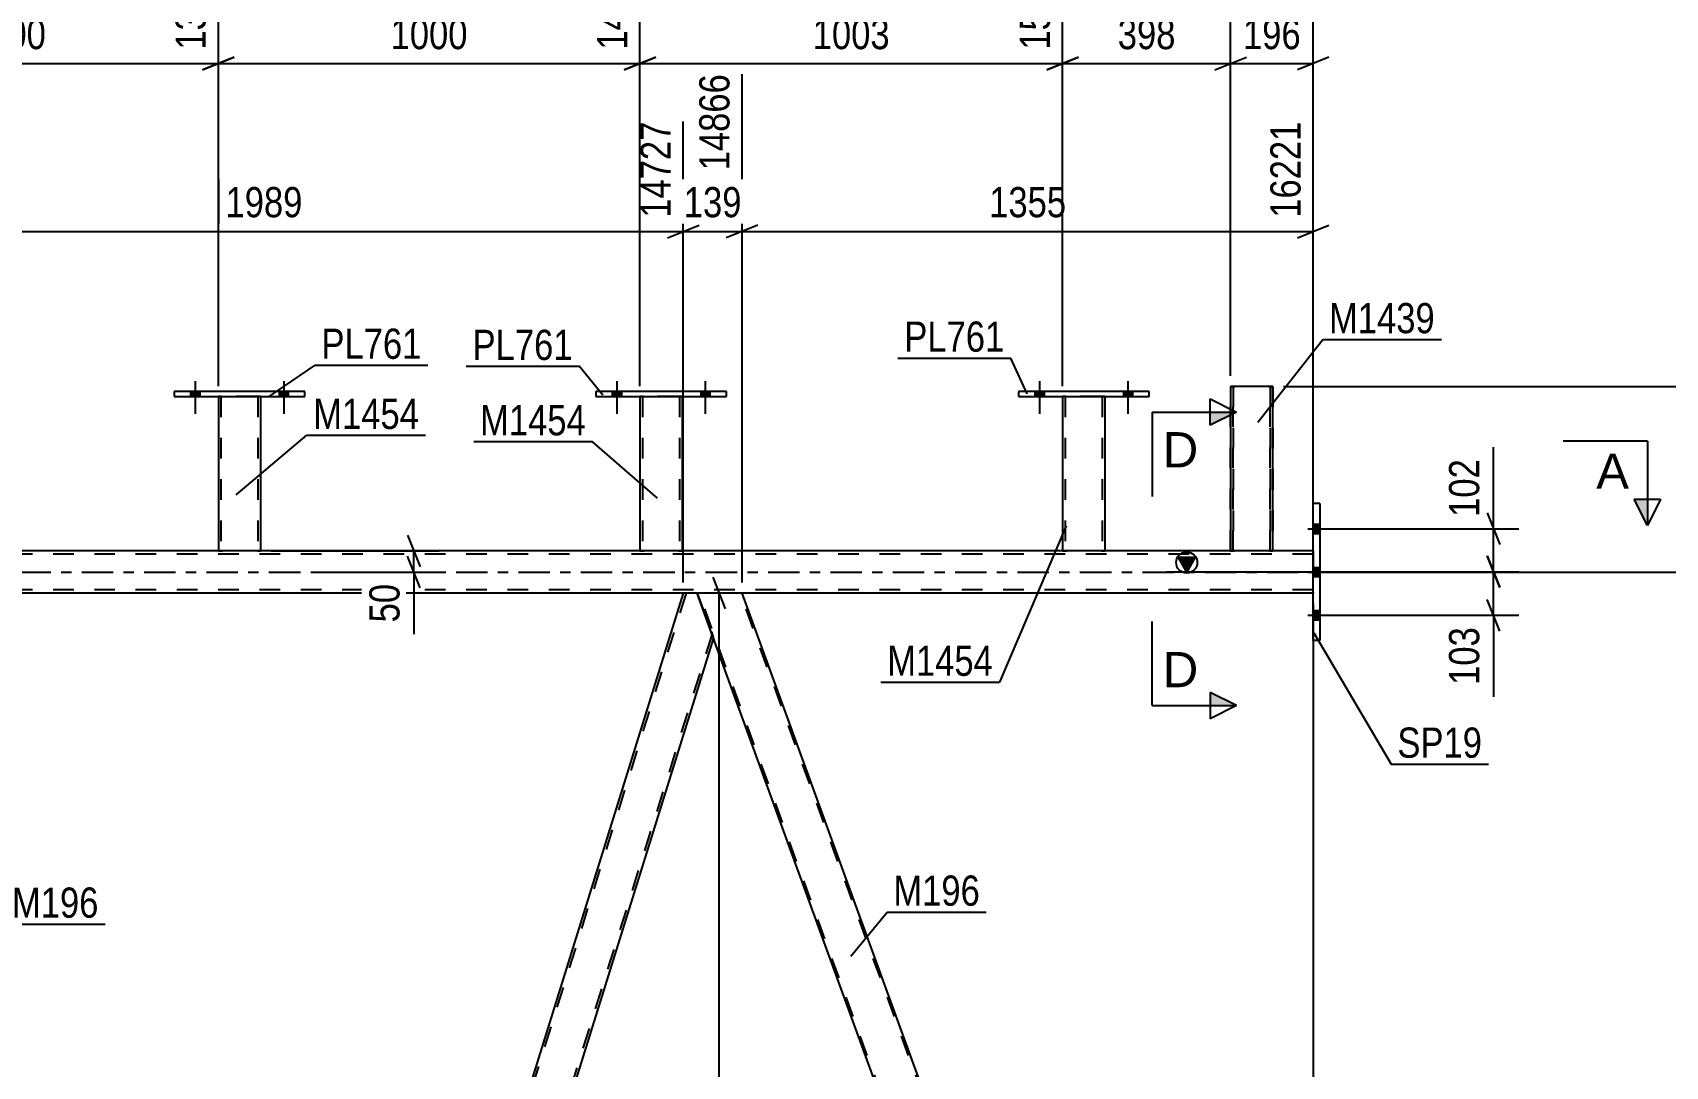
# Model space of a CAD drawing. Header units: millimetres. Extents: x -82 to 759, y -428 to 166.
# Drawn here: x 526.4 to 681.3, y -46.9 to 51.2 of the extents above; entities that cross this region are included whole.
import ezdxf

# ---------------------------------------------------------------- set-up
doc = ezdxf.new("R2010")
doc.units = ezdxf.units.MM
doc.linetypes.add('DXK_LINE_DOT2', pattern=[3.9198, 1.9599, -1.9599])
doc.linetypes.add('DXK_LINE_DOT3', pattern=[5.9187, 2.979, -0.9799, 0.9799, -0.9799])
doc.styles.add('Arial', font='ARIAL.TTF', dxfattribs={"height": 0.2})
doc.styles.add('Arial Narrow', font='ARIALN.TTF', dxfattribs={"height": 0.2})

# ---------------------------------------------------------------- blocks, each defined once
blk = doc.blocks.new('Part-814409776-3817 - 3670')
at = {"color": 2, "linetype": 'Continuous'}
for p, q in [((624.12, 16.64), (624.12, 2)), ((628.12, 16.64), (628.12, 2)), ((624.16, 2), (624.12, 2)), ((624.26, 2), (624.16, 2)), ((624.42, 2), (624.26, 2)), ((627.82, 2), (624.42, 2)), ((627.98, 2), (627.82, 2)), ((628.08, 2), (627.98, 2)), ((628.12, 2), (628.08, 2))]:
    blk.add_line(p, q, dxfattribs=at)
at = {"color": 7, "linetype": 'DXK_LINE_DOT2'}
for p, q in [((624.12, 16.64), (624.12, 16.64)), ((624.12, 16.64), (624.12, 16.64)), ((624.12, 16.64), (624.12, 16.64)), ((624.16, 16.64), (624.12, 16.64)), ((624.12, 16.64), (624.16, 16.64)), ((624.26, 16.64), (624.16, 16.64)), ((624.16, 16.64), (624.26, 16.64)), ((624.42, 16.64), (624.26, 16.64)), ((624.26, 16.64), (624.42, 16.64)), ((624.36, 16.64), (624.36, 16.64)), ((624.36, 16.64), (624.36, 2)), ((624.38, 16.64), (624.36, 16.64)), ((624.36, 16.64), (624.38, 16.64)), ((624.43, 16.64), (624.38, 16.64)), ((624.38, 16.64), (624.43, 16.64)), ((627.83, 16.64), (624.42, 16.64)), ((627.83, 16.64), (624.42, 16.64)), ((627.74, 16.64), (624.43, 16.64)), ((624.43, 16.64), (624.51, 16.64)), ((627.81, 16.64), (624.51, 16.64)), ((627.81, 16.64), (627.74, 16.64)), ((627.87, 16.64), (627.81, 16.64)), ((627.81, 16.64), (627.87, 16.64)), ((627.83, 16.64), (627.98, 16.64)), ((627.98, 16.64), (627.83, 16.64)), ((627.88, 16.64), (627.87, 16.64)), ((627.87, 16.64), (627.88, 16.64)), ((627.88, 16.64), (627.88, 16.64)), ((627.88, 16.64), (627.88, 2)), ((627.98, 16.64), (628.09, 16.64)), ((628.09, 16.64), (627.98, 16.64)), ((628.09, 16.64), (628.12, 16.64)), ((628.12, 16.64), (628.09, 16.64)), ((628.12, 16.64), (628.12, 16.64)), ((628.12, 16.64), (628.12, 16.64)), ((628.12, 16.64), (628.12, 16.64)), ((624.12, 2), (624.16, 2)), ((624.16, 2), (624.26, 2)), ((624.26, 2), (624.42, 2)), ((624.38, 2), (624.36, 2)), ((624.36, 2), (624.38, 2)), ((624.43, 2), (624.38, 2)), ((624.38, 2), (624.42, 2)), ((627.82, 2), (624.42, 2)), ((624.42, 2), (624.43, 2)), ((627.73, 2), (624.43, 2)), ((624.43, 2), (624.51, 2)), ((627.81, 2), (624.51, 2)), ((627.81, 2), (627.73, 2)), ((627.86, 2), (627.81, 2)), ((627.81, 2), (627.86, 2)), ((627.82, 2), (627.98, 2)), ((627.88, 2), (627.86, 2)), ((627.86, 2), (627.88, 2)), ((627.98, 2), (628.08, 2)), ((628.08, 2), (628.12, 2))]:
    blk.add_line(p, q, dxfattribs=at)
blk = doc.blocks.new('Part-814409776-3960 - 3670')
at = {"color": 2, "linetype": 'Continuous'}
for p, q in [((593.71, -2), (589.45, -2)), ((637.83, -123.22), (593.71, -2)), ((633.57, -123.22), (590.98, -6.2))]:
    blk.add_line(p, q, dxfattribs=at)
at = {"color": 7, "linetype": 'DXK_LINE_DOT2'}
for p, q in [((589.45, -2), (590.98, -6.2)), ((633.74, -123.22), (589.62, -2)), ((637.66, -123.22), (593.54, -2)), ((633.57, -123.22), (637.83, -123.22))]:
    blk.add_line(p, q, dxfattribs=at)
blk = doc.blocks.new('Bolt-814409776-3731 - 3670')
at = {"linetype": 'Continuous'}
for points in [[(581.38, 16.64), (582.26, 16.64), (582.26, 17.12), (581.38, 17.12)], [(589.78, 16.64), (590.66, 16.64), (590.66, 17.12), (589.78, 17.12)]]:
    blk.add_hatch(color=1, dxfattribs=at).paths.add_polyline_path(points)
at = {"color": 1, "linetype": 'Continuous'}
for p, q in [((581.38, 17.12), (581.38, 16.64)), ((581.82, 18.12), (581.82, 15)), ((582.26, 17.12), (582.26, 16.64)), ((589.78, 17.12), (589.78, 16.64)), ((590.22, 18.12), (590.22, 15)), ((590.66, 17.12), (590.66, 16.64))]:
    blk.add_line(p, q, dxfattribs=at)
blk = doc.blocks.new('Bolt-814409776-3732 - 3670')
at = {"linetype": 'Continuous'}
for points in [[(581.38, 16.64), (582.26, 16.64), (582.26, 17.12), (581.38, 17.12)], [(589.78, 16.64), (590.66, 16.64), (590.66, 17.12), (589.78, 17.12)]]:
    blk.add_hatch(color=1, dxfattribs=at).paths.add_polyline_path(points)
at = {"color": 1, "linetype": 'Continuous'}
for p, q in [((581.38, 17.12), (581.38, 16.64)), ((581.82, 18.12), (581.82, 15)), ((582.26, 17.12), (582.26, 16.64)), ((589.78, 17.12), (589.78, 16.64)), ((590.22, 18.12), (590.22, 15)), ((590.66, 17.12), (590.66, 16.64))]:
    blk.add_line(p, q, dxfattribs=at)
blk = doc.blocks.new('Bolt-814409776-3739 - 3670')
at = {"linetype": 'Continuous'}
for points in [[(621.48, 16.64), (622.36, 16.64), (622.36, 17.12), (621.48, 17.12)], [(629.88, 16.64), (630.76, 16.64), (630.76, 17.12), (629.88, 17.12)]]:
    blk.add_hatch(color=1, dxfattribs=at).paths.add_polyline_path(points)
at = {"color": 1, "linetype": 'Continuous'}
for p, q in [((621.48, 17.12), (621.48, 16.64)), ((621.92, 18.12), (621.92, 15)), ((622.36, 17.12), (622.36, 16.64)), ((629.88, 17.12), (629.88, 16.64)), ((630.32, 18.12), (630.32, 15)), ((630.76, 17.12), (630.76, 16.64))]:
    blk.add_line(p, q, dxfattribs=at)
blk = doc.blocks.new('Bolt-814409776-3740 - 3670')
at = {"linetype": 'Continuous'}
for points in [[(621.48, 16.64), (622.36, 16.64), (622.36, 17.12), (621.48, 17.12)], [(629.88, 16.64), (630.76, 16.64), (630.76, 17.12), (629.88, 17.12)]]:
    blk.add_hatch(color=1, dxfattribs=at).paths.add_polyline_path(points)
at = {"color": 1, "linetype": 'Continuous'}
for p, q in [((621.48, 17.12), (621.48, 16.64)), ((621.92, 18.12), (621.92, 15)), ((622.36, 17.12), (622.36, 16.64)), ((629.88, 17.12), (629.88, 16.64)), ((630.32, 18.12), (630.32, 15)), ((630.76, 17.12), (630.76, 16.64))]:
    blk.add_line(p, q, dxfattribs=at)
blk = doc.blocks.new('Part-814409776-3862 - 3670')
at = {"color": 2, "linetype": 'Continuous'}
for p, q in [((619.92, 17.12), (619.92, 16.64)), ((632.32, 17.12), (619.92, 17.12)), ((632.32, 16.64), (632.32, 17.12)), ((619.92, 16.64), (632.32, 16.64))]:
    blk.add_line(p, q, dxfattribs=at)
blk = doc.blocks.new('Part-814409776-3822 - 3670')
at = {"color": 2, "linetype": 'Continuous'}
for p, q in [((579.82, 17.12), (579.82, 16.64)), ((592.22, 17.12), (579.82, 17.12)), ((592.22, 16.64), (592.22, 17.12)), ((579.82, 16.64), (592.22, 16.64))]:
    blk.add_line(p, q, dxfattribs=at)
blk = doc.blocks.new('Part-814409776-3827 - 3670')
at = {"color": 2, "linetype": 'Continuous'}
for p, q in [((584.02, 16.64), (584.01, 2)), ((588.02, 16.64), (588.01, 2)), ((584.05, 2), (584.01, 2)), ((584.15, 2), (584.05, 2)), ((584.31, 2), (584.15, 2)), ((587.72, 2), (584.31, 2)), ((587.87, 2), (587.72, 2)), ((587.98, 2), (587.87, 2)), ((588.01, 2), (587.98, 2))]:
    blk.add_line(p, q, dxfattribs=at)
at = {"color": 7, "linetype": 'DXK_LINE_DOT2'}
for p, q in [((584.02, 16.64), (584.02, 16.64)), ((584.02, 16.64), (584.02, 16.64)), ((584.02, 16.64), (584.02, 16.64)), ((584.05, 16.64), (584.02, 16.64)), ((584.02, 16.64), (584.05, 16.64)), ((584.16, 16.64), (584.05, 16.64)), ((584.05, 16.64), (584.16, 16.64)), ((584.31, 16.64), (584.16, 16.64)), ((584.16, 16.64), (584.31, 16.64)), ((584.26, 16.64), (584.25, 2)), ((584.26, 16.64), (584.26, 16.64)), ((584.28, 16.64), (584.26, 16.64)), ((584.26, 16.64), (584.28, 16.64)), ((584.33, 16.64), (584.28, 16.64)), ((584.28, 16.64), (584.33, 16.64)), ((587.72, 16.64), (584.31, 16.64)), ((587.72, 16.64), (584.31, 16.64)), ((587.63, 16.64), (584.33, 16.64)), ((584.33, 16.64), (584.41, 16.64)), ((587.71, 16.64), (584.41, 16.64)), ((587.71, 16.64), (587.63, 16.64)), ((587.76, 16.64), (587.71, 16.64)), ((587.71, 16.64), (587.76, 16.64)), ((587.72, 16.64), (587.88, 16.64)), ((587.88, 16.64), (587.72, 16.64)), ((587.78, 16.64), (587.76, 16.64)), ((587.76, 16.64), (587.78, 16.64)), ((587.78, 16.64), (587.77, 2)), ((587.78, 16.64), (587.78, 16.64)), ((587.88, 16.64), (587.98, 16.64)), ((587.98, 16.64), (587.88, 16.64)), ((587.98, 16.64), (588.02, 16.64)), ((588.02, 16.64), (587.98, 16.64)), ((588.02, 16.64), (588.02, 16.64)), ((588.02, 16.64), (588.02, 16.64)), ((588.02, 16.64), (588.02, 16.64)), ((584.01, 2), (584.05, 2)), ((584.05, 2), (584.15, 2)), ((584.15, 2), (584.31, 2)), ((584.27, 2), (584.25, 2)), ((584.25, 2), (584.27, 2)), ((584.32, 2), (584.27, 2)), ((584.27, 2), (584.31, 2)), ((587.72, 2), (584.31, 2)), ((584.31, 2), (584.32, 2)), ((587.62, 2), (584.32, 2)), ((584.32, 2), (584.4, 2)), ((587.7, 2), (584.4, 2)), ((587.7, 2), (587.62, 2)), ((587.75, 2), (587.7, 2)), ((587.7, 2), (587.75, 2)), ((587.72, 2), (587.87, 2)), ((587.77, 2), (587.75, 2)), ((587.75, 2), (587.77, 2)), ((587.87, 2), (587.98, 2)), ((587.98, 2), (588.01, 2))]:
    blk.add_line(p, q, dxfattribs=at)
blk = doc.blocks.new('Part-814409776-3877 - 3670')
at = {"color": 2, "linetype": 'Continuous'}
for p, q in [((640.06, 17.6), (640.05, 2)), ((640.06, 17.6), (640.06, 17.6)), ((640.06, 17.6), (640.09, 17.6)), ((640.09, 17.6), (640.2, 17.6)), ((640.2, 17.6), (640.35, 17.6)), ((643.76, 17.6), (640.35, 17.6)), ((643.76, 17.6), (643.92, 17.6)), ((643.92, 17.6), (644.02, 17.6)), ((644.02, 17.6), (644.06, 17.6)), ((644.05, 2), (644.06, 17.6)), ((644.06, 17.6), (644.06, 17.6)), ((640.05, 2), (640.05, 2)), ((640.09, 2), (640.05, 2)), ((640.19, 2), (640.09, 2)), ((640.35, 2), (640.19, 2)), ((643.76, 2), (640.35, 2)), ((643.91, 2), (643.76, 2)), ((644.02, 2), (643.91, 2)), ((644.05, 2), (644.02, 2)), ((644.05, 2), (644.05, 2))]:
    blk.add_line(p, q, dxfattribs=at)
at = {"color": 7, "linetype": 'DXK_LINE_DOT2'}
for p, q in [((640.05, 2), (640.06, 17.6)), ((640.09, 17.6), (640.06, 17.6)), ((640.2, 17.6), (640.09, 17.6)), ((640.35, 17.6), (640.2, 17.6)), ((640.29, 2), (640.3, 17.6)), ((640.3, 17.6), (640.29, 2)), ((640.3, 17.6), (640.3, 17.6)), ((640.3, 17.6), (640.32, 17.6)), ((640.3, 17.6), (640.32, 17.6)), ((643.67, 17.6), (640.32, 17.6)), ((640.32, 17.6), (640.35, 17.6)), ((643.76, 17.6), (640.35, 17.6)), ((640.35, 17.6), (640.37, 17.6)), ((640.37, 17.6), (640.45, 17.6)), ((643.75, 17.6), (640.45, 17.6)), ((643.67, 17.6), (643.75, 17.6)), ((643.75, 17.6), (643.76, 17.6)), ((643.75, 17.6), (643.8, 17.6)), ((643.76, 17.6), (643.8, 17.6)), ((643.92, 17.6), (643.76, 17.6)), ((643.8, 17.6), (643.82, 17.6)), ((643.8, 17.6), (643.82, 17.6)), ((643.81, 2), (643.82, 17.6)), ((643.82, 17.6), (643.81, 2)), ((643.82, 17.6), (643.82, 17.6)), ((644.02, 17.6), (643.92, 17.6)), ((644.06, 17.6), (644.02, 17.6)), ((644.06, 17.6), (644.05, 2)), ((640.05, 2), (640.09, 2)), ((640.09, 2), (640.19, 2)), ((640.19, 2), (640.35, 2)), ((640.29, 2), (640.29, 2)), ((640.31, 2), (640.29, 2)), ((640.29, 2), (640.31, 2)), ((640.36, 2), (640.31, 2)), ((640.31, 2), (640.35, 2)), ((643.76, 2), (640.35, 2)), ((640.35, 2), (640.36, 2)), ((643.67, 2), (640.36, 2)), ((640.36, 2), (640.44, 2)), ((643.8, 2), (640.44, 2)), ((643.74, 2), (643.67, 2)), ((643.8, 2), (643.74, 2)), ((643.76, 2), (643.91, 2)), ((643.81, 2), (643.8, 2)), ((643.8, 2), (643.81, 2)), ((643.81, 2), (643.81, 2)), ((643.91, 2), (644.02, 2)), ((644.02, 2), (644.05, 2))]:
    blk.add_line(p, q, dxfattribs=at)
blk = doc.blocks.new('Bolt-814409776-3904 - 3670')
at = {"linetype": 'Continuous'}
for points in [[(648.53, 3.66), (648.53, 4.54), (647.89, 4.54), (647.89, 3.66)], [(648.53, 3.66), (648.53, 4.54), (647.89, 4.54), (647.89, 3.66)], [(648.53, 3.66), (648.53, 4.54), (647.89, 4.54), (647.89, 3.66)], [(648.53, -0.44), (648.53, 0.44), (647.89, 0.44), (647.89, -0.44)], [(648.53, -0.44), (648.53, 0.44), (647.89, 0.44), (647.89, -0.44)], [(648.53, -4.54), (648.53, -3.66), (647.89, -3.66), (647.89, -4.54)], [(648.53, -4.54), (648.53, -3.66), (647.89, -3.66), (647.89, -4.54)], [(648.53, -4.54), (648.53, -3.66), (647.89, -3.66), (647.89, -4.54)]]:
    blk.add_hatch(color=1, dxfattribs=at).paths.add_polyline_path(points)
at = {"color": 1, "linetype": 'Continuous'}
for p, q in [((647.37, 4.1), (650.69, 4.1)), ((647.37, 4.1), (650.69, 4.1)), ((647.37, 4.1), (650.69, 4.1)), ((647.89, 4.54), (648.53, 4.54)), ((647.89, 4.54), (648.53, 4.54)), ((647.89, 4.54), (648.53, 4.54)), ((647.89, 3.66), (648.53, 3.66)), ((647.89, 3.66), (648.53, 3.66)), ((647.89, 3.66), (648.53, 3.66)), ((647.37, 0), (650.69, 0)), ((647.37, 0), (650.69, 0)), ((647.89, 0.44), (648.53, 0.44)), ((647.89, 0.44), (648.53, 0.44)), ((647.89, -0.44), (648.53, -0.44)), ((647.89, -0.44), (648.53, -0.44)), ((647.37, -4.1), (650.69, -4.1)), ((647.37, -4.1), (650.69, -4.1)), ((647.37, -4.1), (650.69, -4.1)), ((647.89, -3.66), (648.53, -3.66)), ((647.89, -3.66), (648.53, -3.66)), ((647.89, -3.66), (648.53, -3.66)), ((647.89, -4.54), (648.53, -4.54)), ((647.89, -4.54), (648.53, -4.54)), ((647.89, -4.54), (648.53, -4.54))]:
    blk.add_line(p, q, dxfattribs=at)
blk = doc.blocks.new('Part-814409776-3935 - 3670')
at = {"color": 2, "linetype": 'Continuous'}
for p, q in [((508.57, -2), (504.32, -2)), ((550.94, -118.4), (508.57, -2)), ((546.69, -118.4), (505.85, -6.2))]:
    blk.add_line(p, q, dxfattribs=at)
at = {"color": 7, "linetype": 'DXK_LINE_DOT2'}
for p, q in [((504.32, -2), (505.85, -6.2)), ((548.61, -123.22), (504.49, -2)), ((552.53, -123.22), (508.4, -2)), ((548.44, -123.22), (546.69, -118.4)), ((552.7, -123.22), (550.94, -118.4)), ((552.7, -123.22), (548.44, -123.22))]:
    blk.add_line(p, q, dxfattribs=at)
blk = doc.blocks.new('Part-814409776-3950 - 3670')
at = {"color": 7, "linetype": 'DXK_LINE_DOT2'}
for p, q in [((588.39, -2), (551.57, -120.12)), ((590.86, -5.88), (554.29, -123.22)), ((591, -6.25), (590.98, -6.2)), ((591, -6.25), (590.98, -6.2)), ((551.85, -118.4), (551.43, -119.75)), ((556.04, -118.4), (554.54, -123.22)), ((552.7, -123.22), (551.43, -119.75)), ((554.54, -123.22), (552.7, -123.22))]:
    blk.add_line(p, q, dxfattribs=at)
at = {"color": 2, "linetype": 'Continuous'}
for p, q in [((588.13, -2), (551.85, -118.4)), ((589.45, -2), (588.13, -2)), ((590.98, -6.2), (589.45, -2)), ((591, -6.25), (556.04, -118.4))]:
    blk.add_line(p, q, dxfattribs=at)
blk = doc.blocks.new('Part-814409776-4019 - 3670')
at = {"linetype": 'Continuous'}
blk.add_hatch(color=2, dxfattribs=at).paths.add_polyline_path([(635.89, 0), (635.09, 1.4), (636.69, 1.4)])
at = {"color": 7, "linetype": 'DXK_LINE_DOT2'}
for p, q in [((647.89, 1.68), (10.22, 1.68)), ((548.02, 2), (544.02, 2)), ((588.01, 2), (584.01, 2)), ((628.12, 2), (624.12, 2)), ((644.05, 2), (640.05, 2)), ((647.89, 2), (647.89, -2)), ((647.89, -1.68), (10.22, -1.68)), ((593.71, -2), (162.46, -2)), ((593.71, -2), (588.13, -2))]:
    blk.add_line(p, q, dxfattribs=at)
at = {"color": 2, "linetype": 'Continuous'}
for p, q in [((544.02, 2), (508.02, 2)), ((584.01, 2), (548.02, 2)), ((624.12, 2), (588.01, 2)), ((640.05, 2), (628.12, 2)), ((647.89, 2), (644.05, 2)), ((635.89, 0), (635.09, 1.4)), ((635.09, 1.4), (636.69, 1.4)), ((636.69, 1.4), (635.89, 0)), ((588.13, -2), (508.57, -2)), ((647.89, -2), (593.71, -2))]:
    blk.add_line(p, q, dxfattribs=at)
at = {"color": 7, "linetype": 'DXK_LINE_DOT3'}
blk.add_line((10.22, 0), (647.89, 0), dxfattribs=at)
at = {"color": 2, "linetype": 'Continuous'}
blk.add_circle((635.89, 0.9), 1, dxfattribs=at)
blk = doc.blocks.new('Part-814409776-4040 - 3670')
at = {"color": 2, "linetype": 'Continuous'}
for p, q in [((648.53, 6.5), (647.89, 6.5)), ((647.89, -6.5), (647.89, 6.5)), ((648.53, 6.5), (648.53, -6.5)), ((648.53, -6.5), (647.89, -6.5))]:
    blk.add_line(p, q, dxfattribs=at)
blk = doc.blocks.new('Part-814409776-4218 - 3670')
at = {"color": 2, "linetype": 'Continuous'}
for p, q in [((544.02, 16.64), (544.02, 2)), ((548.02, 16.64), (548.02, 2)), ((544.05, 2), (544.02, 2)), ((544.16, 2), (544.05, 2)), ((544.31, 2), (544.16, 2)), ((547.72, 2), (544.31, 2)), ((547.88, 2), (547.72, 2)), ((547.98, 2), (547.88, 2)), ((548.02, 2), (547.98, 2))]:
    blk.add_line(p, q, dxfattribs=at)
at = {"color": 7, "linetype": 'DXK_LINE_DOT2'}
for p, q in [((544.02, 16.64), (544.02, 16.64)), ((544.02, 16.64), (544.02, 16.64)), ((544.02, 16.64), (544.02, 16.64)), ((544.06, 16.64), (544.02, 16.64)), ((544.02, 16.64), (544.06, 16.64)), ((544.16, 16.64), (544.06, 16.64)), ((544.06, 16.64), (544.16, 16.64)), ((544.32, 16.64), (544.16, 16.64)), ((544.16, 16.64), (544.32, 16.64)), ((544.26, 16.64), (544.26, 16.64)), ((544.26, 16.64), (544.26, 2)), ((544.28, 16.64), (544.26, 16.64)), ((544.26, 16.64), (544.28, 16.64)), ((544.33, 16.64), (544.28, 16.64)), ((544.28, 16.64), (544.33, 16.64)), ((547.72, 16.64), (544.32, 16.64)), ((547.72, 16.64), (544.32, 16.64)), ((547.63, 16.64), (544.33, 16.64)), ((544.33, 16.64), (544.41, 16.64)), ((547.71, 16.64), (544.41, 16.64)), ((547.71, 16.64), (547.63, 16.64)), ((547.76, 16.64), (547.71, 16.64)), ((547.71, 16.64), (547.76, 16.64)), ((547.72, 16.64), (547.88, 16.64)), ((547.88, 16.64), (547.72, 16.64)), ((547.78, 16.64), (547.76, 16.64)), ((547.76, 16.64), (547.78, 16.64)), ((547.78, 16.64), (547.78, 16.64)), ((547.78, 16.64), (547.78, 2)), ((547.88, 16.64), (547.98, 16.64)), ((547.98, 16.64), (547.88, 16.64)), ((547.98, 16.64), (548.02, 16.64)), ((548.02, 16.64), (547.98, 16.64)), ((548.02, 16.64), (548.02, 16.64)), ((548.02, 16.64), (548.02, 16.64)), ((548.02, 16.64), (548.02, 16.64)), ((544.02, 2), (544.05, 2)), ((544.05, 2), (544.16, 2)), ((544.16, 2), (544.31, 2)), ((544.27, 2), (544.26, 2)), ((544.26, 2), (544.27, 2)), ((544.33, 2), (544.27, 2)), ((544.27, 2), (544.31, 2)), ((547.72, 2), (544.31, 2)), ((544.31, 2), (544.33, 2)), ((547.63, 2), (544.33, 2)), ((544.33, 2), (544.4, 2)), ((547.76, 2), (544.4, 2)), ((547.71, 2), (547.63, 2)), ((547.76, 2), (547.71, 2)), ((547.72, 2), (547.88, 2)), ((547.78, 2), (547.76, 2)), ((547.76, 2), (547.78, 2)), ((547.88, 2), (547.98, 2)), ((547.98, 2), (548.02, 2))]:
    blk.add_line(p, q, dxfattribs=at)
blk = doc.blocks.new('Part-814409776-4223 - 3670')
at = {"color": 2, "linetype": 'Continuous'}
for p, q in [((539.82, 17.12), (539.82, 16.64)), ((552.22, 17.12), (539.82, 17.12)), ((552.22, 16.64), (552.22, 17.12)), ((539.82, 16.64), (552.22, 16.64))]:
    blk.add_line(p, q, dxfattribs=at)
blk = doc.blocks.new('Bolt-814409776-4224 - 3670')
at = {"linetype": 'Continuous'}
for points in [[(541.38, 16.64), (542.26, 16.64), (542.26, 17.12), (541.38, 17.12)], [(549.78, 16.64), (550.66, 16.64), (550.66, 17.12), (549.78, 17.12)]]:
    blk.add_hatch(color=1, dxfattribs=at).paths.add_polyline_path(points)
at = {"color": 1, "linetype": 'Continuous'}
for p, q in [((541.38, 17.12), (541.38, 16.64)), ((541.82, 18.12), (541.82, 15)), ((542.26, 17.12), (542.26, 16.64)), ((549.78, 17.12), (549.78, 16.64)), ((550.22, 18.12), (550.22, 15)), ((550.66, 17.12), (550.66, 16.64))]:
    blk.add_line(p, q, dxfattribs=at)
blk = doc.blocks.new('Bolt-814409776-4225 - 3670')
at = {"linetype": 'Continuous'}
for points in [[(541.38, 16.64), (542.26, 16.64), (542.26, 17.12), (541.38, 17.12)], [(549.78, 16.64), (550.66, 16.64), (550.66, 17.12), (549.78, 17.12)]]:
    blk.add_hatch(color=1, dxfattribs=at).paths.add_polyline_path(points)
at = {"color": 1, "linetype": 'Continuous'}
for p, q in [((541.38, 17.12), (541.38, 16.64)), ((541.82, 18.12), (541.82, 15)), ((542.26, 17.12), (542.26, 16.64)), ((549.78, 17.12), (549.78, 16.64)), ((550.22, 18.12), (550.22, 15)), ((550.66, 17.12), (550.66, 16.64))]:
    blk.add_line(p, q, dxfattribs=at)
blk = doc.blocks.new('StraightDimension-814409776-5445 - 3670')
at = {"color": 7, "linetype": 'Continuous'}
for p, q in [((592.15, -3.5), (590.95, -0.5)), ((610.68, -2), (588.7, -2)), ((591.55, -123.22), (591.55, -2)), ((590.95, -121.72), (592.15, -124.72)), ((609.81, -123.22), (588.7, -123.22))]:
    blk.add_line(p, q, dxfattribs=at)
at = {"color": 0}
blk.add_wipeout([(590.8, -58.35), (586.6, -58.35), (586.6, -66.87), (590.8, -66.87)], dxfattribs=at)
at = {"color": 3, "style": 'Arial Narrow'}
blk.add_text('3030', height=2.863, rotation=90.0002, dxfattribs=at).set_placement((590.2, -66.27))
blk = doc.blocks.new('StraightDimension-814409776-31594 - 3670')
at = {"color": 7, "linetype": 'Continuous'}
for p, q in [((504.02, 17.64), (504.02, 58.7)), ((544.02, 17.64), (544.02, 58.7)), ((505.52, 48.86), (502.52, 47.66)), ((504.02, 48.26), (544.02, 48.26)), ((542.52, 47.66), (545.52, 48.86))]:
    blk.add_line(p, q, dxfattribs=at)
at = {"color": 0, "linetype": 'Continuous'}
blk.add_wipeout([(543.42, 59.3), (539.22, 59.3), (539.22, 48.96), (543.42, 48.96)], dxfattribs=at)
at = {"color": 0}
blk.add_wipeout([(528.28, 49.01), (528.28, 53.21), (519.76, 53.21), (519.76, 49.01)], dxfattribs=at)
at = {"color": 3, "linetype": 'Continuous', "style": 'Arial Narrow'}
blk.add_text('13624', height=2.863, rotation=90.0002, dxfattribs=at).set_placement((542.82, 49.56))
at = {"color": 3, "style": 'Arial Narrow'}
blk.add_text('1000', height=2.863, dxfattribs=at).set_placement((520.36, 49.61))
blk = doc.blocks.new('StraightDimension-814409776-4623 - 3670')
at = {"color": 7, "linetype": 'Continuous'}
for p, q in [((664.39, 5.6), (665.59, 2.6)), ((649.53, 4.1), (667.39, 4.1)), ((664.99, 0.02), (664.99, 4.1)), ((633.97, 0.02), (667.39, 0.02)), ((665.59, -1.48), (664.39, 1.52))]:
    blk.add_line(p, q, dxfattribs=at)
at = {"color": 0}
blk.add_wipeout([(664.24, 11.31), (660.04, 11.31), (660.04, 4.63), (664.24, 4.63)], dxfattribs=at)
at = {"color": 7, "linetype": 'Continuous'}
blk.add_line((664.99, 4.1), (664.99, 11.83), dxfattribs=at)
blk.add_line((664.99, 4.1), (664.99, 11.83), dxfattribs=at)
at = {"color": 3, "style": 'Arial Narrow'}
blk.add_text('102', height=2.863, rotation=90.0002, dxfattribs=at).set_placement((663.64, 5.23))
blk = doc.blocks.new('StraightDimension-814409776-27442 - 3670')
at = {"color": 7, "linetype": 'Continuous'}
for p, q in [((561.96, 3.5), (563.16, 0.5)), ((549.02, 2), (564.96, 2)), ((562.56, 0), (562.56, 2)), ((553.56, 0), (564.96, 0)), ((563.16, -1.5), (561.96, 1.5))]:
    blk.add_line(p, q, dxfattribs=at)
at = {"color": 0}
blk.add_wipeout([(561.81, -0.52), (557.61, -0.52), (557.61, -5.38), (561.81, -5.38)], dxfattribs=at)
at = {"color": 7, "linetype": 'Continuous'}
blk.add_line((562.56, 0), (562.56, -5.91), dxfattribs=at)
blk.add_line((562.56, 0), (562.56, -5.91), dxfattribs=at)
at = {"color": 3, "style": 'Arial Narrow'}
blk.add_text('50', height=2.863, rotation=90.0002, dxfattribs=at).set_placement((561.21, -4.78))
blk = doc.blocks.new('StraightDimension-814409776-4986 - 3670')
at = {"color": 7, "linetype": 'Continuous'}
for p, q in [((647.89, -3), (647.89, -72.81)), ((669.51, -122.22), (669.51, -67.56)), ((649.39, -69.81), (646.39, -71.01)), ((647.89, -70.41), (669.51, -70.41)), ((668.01, -71.01), (671.01, -69.81))]:
    blk.add_line(p, q, dxfattribs=at)
at = {"color": 0}
blk.add_wipeout([(662.96, -69.66), (662.96, -65.46), (654.45, -65.46), (654.45, -69.66)], dxfattribs=at)
at = {"color": 3, "style": 'Arial Narrow'}
blk.add_text('1433', height=2.863, dxfattribs=at).set_placement((655.05, -69.06))
blk = doc.blocks.new('StraightDimension-814409776-4726 - 3670')
at = {"color": 7, "linetype": 'Continuous'}
for p, q in [((508.57, -1), (508.57, 47.25)), ((588.13, -1), (588.13, 42.75)), ((510.07, 32.91), (507.07, 31.71)), ((586.63, 31.71), (589.63, 32.91)), ((508.57, 32.31), (588.13, 32.31))]:
    blk.add_line(p, q, dxfattribs=at)
at = {"color": 0, "linetype": 'Continuous'}
blk.add_wipeout([(587.53, 43.35), (583.33, 43.35), (583.33, 33.01), (587.53, 33.01)], dxfattribs=at)
at = {"color": 0}
blk.add_wipeout([(552.61, 33.06), (552.61, 37.26), (544.1, 37.26), (544.1, 33.06)], dxfattribs=at)
at = {"color": 3, "linetype": 'Continuous', "style": 'Arial Narrow'}
blk.add_text('14727', height=2.863, rotation=90.0002, dxfattribs=at).set_placement((586.93, 33.61))
at = {"color": 3, "style": 'Arial Narrow'}
blk.add_text('1989', height=2.863, dxfattribs=at).set_placement((544.7, 33.66))
blk = doc.blocks.new('StraightDimension-814409776-4609 - 3670')
at = {"color": 7, "linetype": 'Continuous'}
for p, q in [((696.44, 16.1), (695.24, 19.1)), ((645.06, 17.6), (698.24, 17.6)), ((695.84, -133.6), (695.84, 17.6)), ((695.24, -132.1), (696.44, -135.1)), ((560.18, -133.6), (698.24, -133.6))]:
    blk.add_line(p, q, dxfattribs=at)
at = {"color": 0}
blk.add_wipeout([(695.09, -53.75), (690.89, -53.75), (690.89, -62.26), (695.09, -62.26)], dxfattribs=at)
at = {"color": 3, "style": 'Arial Narrow'}
blk.add_text('3780', height=2.863, rotation=90.0002, dxfattribs=at).set_placement((694.49, -61.66))
blk = doc.blocks.new('StraightDimension-814409776-4633 - 3670')
at = {"color": 7, "linetype": 'Continuous'}
for p, q in [((633.97, 0.02), (667.39, 0.02)), ((664.39, 1.52), (665.59, -1.48)), ((664.99, -4.1), (664.99, 0.02)), ((665.59, -5.6), (664.39, -2.6)), ((649.53, -4.1), (667.39, -4.1))]:
    blk.add_line(p, q, dxfattribs=at)
at = {"color": 0}
blk.add_wipeout([(664.24, -4.62), (660.04, -4.62), (660.04, -11.31), (664.24, -11.31)], dxfattribs=at)
at = {"color": 7, "linetype": 'Continuous'}
blk.add_line((664.99, -4.1), (664.99, -11.83), dxfattribs=at)
blk.add_line((664.99, -4.1), (664.99, -11.83), dxfattribs=at)
at = {"color": 3, "style": 'Arial Narrow'}
blk.add_text('103', height=2.863, rotation=90.0002, dxfattribs=at).set_placement((663.64, -10.71))
blk = doc.blocks.new('StraightDimension-814409776-4682 - 3670')
at = {"color": 7, "linetype": 'Continuous'}
for p, q in [((593.71, -1), (593.71, 47.25)), ((647.89, 3), (647.89, 42.75)), ((595.21, 32.91), (592.21, 31.71)), ((646.39, 31.71), (649.39, 32.91)), ((593.71, 32.31), (647.89, 32.31))]:
    blk.add_line(p, q, dxfattribs=at)
at = {"color": 0, "linetype": 'Continuous'}
blk.add_wipeout([(647.29, 43.35), (643.09, 43.35), (643.09, 33.01), (647.29, 33.01)], dxfattribs=at)
at = {"color": 0}
blk.add_wipeout([(625.06, 33.06), (625.06, 37.26), (616.55, 37.26), (616.55, 33.06)], dxfattribs=at)
at = {"color": 3, "linetype": 'Continuous', "style": 'Arial Narrow'}
blk.add_text('16221', height=2.863, rotation=90.0002, dxfattribs=at).set_placement((646.69, 33.61))
at = {"color": 3, "style": 'Arial Narrow'}
blk.add_text('1355', height=2.863, dxfattribs=at).set_placement((617.15, 33.66))
blk = doc.blocks.new('StraightDimension-814409776-4701 - 3670')
at = {"color": 7, "linetype": 'Continuous'}
for p, q in [((593.71, -1), (593.71, 47.25)), ((588.13, -1), (588.13, 42.75)), ((586.63, 31.71), (589.63, 32.91)), ((595.21, 32.91), (592.21, 31.71)), ((588.13, 32.31), (593.71, 32.31))]:
    blk.add_line(p, q, dxfattribs=at)
at = {"color": 0}
blk.add_wipeout([(594.26, 33.06), (594.26, 37.26), (587.58, 37.26), (587.58, 33.06)], dxfattribs=at)
at = {"color": 3, "style": 'Arial Narrow'}
blk.add_text('139', height=2.863, dxfattribs=at).set_placement((588.18, 33.66))
at = {"color": 0, "linetype": 'Continuous'}
blk.add_wipeout([(593.11, 47.85), (588.91, 47.85), (588.91, 37.51), (593.11, 37.51)], dxfattribs=at)
at = {"color": 3, "linetype": 'Continuous', "style": 'Arial Narrow'}
blk.add_text('14866', height=2.863, rotation=90.0002, dxfattribs=at).set_placement((592.51, 38.11))
blk = doc.blocks.new('StraightDimension-814409776-5337 - 3670')
at = {"color": 7, "linetype": 'Continuous'}
for p, q in [((649.53, 0), (689.31, 0)), ((687.51, -1.5), (686.31, 1.5)), ((686.91, -125.86), (686.91, 0)), ((686.31, -124.36), (687.51, -127.36)), ((671.15, -125.86), (689.31, -125.86))]:
    blk.add_line(p, q, dxfattribs=at)
at = {"color": 0}
blk.add_wipeout([(686.16, -58.67), (681.96, -58.67), (681.96, -67.19), (686.16, -67.19)], dxfattribs=at)
at = {"color": 3, "style": 'Arial Narrow'}
blk.add_text('3146', height=2.863, rotation=90.0002, dxfattribs=at).set_placement((685.56, -66.59))
blk = doc.blocks.new('StraightDimension-814409776-31590 - 3670')
at = {"color": 7, "linetype": 'Continuous'}
for p, q in [((640.06, 18.6), (640.06, 63.2)), ((647.89, 3), (647.89, 63.2)), ((638.56, 47.66), (641.56, 48.86)), ((640.06, 48.26), (647.89, 48.26)), ((649.39, 48.86), (646.39, 47.66))]:
    blk.add_line(p, q, dxfattribs=at)
at = {"color": 0}
blk.add_wipeout([(647.32, 49.01), (647.32, 53.21), (640.63, 53.21), (640.63, 49.01)], dxfattribs=at)
at = {"color": 3, "style": 'Arial Narrow'}
blk.add_text('196', height=2.863, dxfattribs=at).set_placement((641.23, 49.61))
at = {"color": 0, "linetype": 'Continuous'}
blk.add_wipeout([(647.29, 63.8), (643.09, 63.8), (643.09, 53.46), (647.29, 53.46)], dxfattribs=at)
at = {"color": 3, "linetype": 'Continuous', "style": 'Arial Narrow'}
blk.add_text('16221', height=2.863, rotation=90.0002, dxfattribs=at).set_placement((646.69, 54.06))
blk = doc.blocks.new('StraightDimension-814409776-31591 - 3670')
at = {"color": 7, "linetype": 'Continuous'}
for p, q in [((640.06, 18.6), (640.06, 63.2)), ((624.12, 17.64), (624.12, 58.7)), ((625.62, 48.86), (622.62, 47.66)), ((624.12, 48.26), (640.06, 48.26)), ((638.56, 47.66), (641.56, 48.86))]:
    blk.add_line(p, q, dxfattribs=at)
at = {"color": 0}
blk.add_wipeout([(635.43, 49.01), (635.43, 53.21), (628.75, 53.21), (628.75, 49.01)], dxfattribs=at)
at = {"color": 3, "style": 'Arial Narrow'}
blk.add_text('398', height=2.863, dxfattribs=at).set_placement((629.35, 49.61))
at = {"color": 0, "linetype": 'Continuous'}
blk.add_wipeout([(639.46, 63.8), (635.26, 63.8), (635.26, 53.46), (639.46, 53.46)], dxfattribs=at)
at = {"color": 3, "linetype": 'Continuous', "style": 'Arial Narrow'}
blk.add_text('16025', height=2.863, rotation=90.0002, dxfattribs=at).set_placement((638.86, 54.06))
blk = doc.blocks.new('StraightDimension-814409776-31592 - 3670')
at = {"color": 7, "linetype": 'Continuous'}
for p, q in [((584.02, 17.64), (584.02, 58.7)), ((624.12, 17.64), (624.12, 58.7)), ((585.52, 48.86), (582.52, 47.66)), ((584.02, 48.26), (624.12, 48.26)), ((622.62, 47.66), (625.62, 48.86))]:
    blk.add_line(p, q, dxfattribs=at)
at = {"color": 0, "linetype": 'Continuous'}
blk.add_wipeout([(623.52, 59.3), (619.32, 59.3), (619.32, 48.96), (623.52, 48.96)], dxfattribs=at)
at = {"color": 0}
blk.add_wipeout([(608.33, 49.01), (608.33, 53.21), (599.81, 53.21), (599.81, 49.01)], dxfattribs=at)
at = {"color": 3, "linetype": 'Continuous', "style": 'Arial Narrow'}
blk.add_text('15627', height=2.863, rotation=90.0002, dxfattribs=at).set_placement((622.92, 49.56))
at = {"color": 3, "style": 'Arial Narrow'}
blk.add_text('1003', height=2.863, dxfattribs=at).set_placement((600.41, 49.61))
blk = doc.blocks.new('StraightDimension-814409776-31593 - 3670')
at = {"color": 7, "linetype": 'Continuous'}
for p, q in [((544.02, 17.64), (544.02, 58.7)), ((584.02, 17.64), (584.02, 58.7)), ((545.52, 48.86), (542.52, 47.66)), ((544.02, 48.26), (584.02, 48.26)), ((582.52, 47.66), (585.52, 48.86))]:
    blk.add_line(p, q, dxfattribs=at)
at = {"color": 0, "linetype": 'Continuous'}
blk.add_wipeout([(583.42, 59.3), (579.22, 59.3), (579.22, 48.96), (583.42, 48.96)], dxfattribs=at)
at = {"color": 0}
blk.add_wipeout([(568.28, 49.01), (568.28, 53.21), (559.76, 53.21), (559.76, 49.01)], dxfattribs=at)
at = {"color": 3, "linetype": 'Continuous', "style": 'Arial Narrow'}
blk.add_text('14624', height=2.863, rotation=90.0002, dxfattribs=at).set_placement((582.82, 49.56))
at = {"color": 3, "style": 'Arial Narrow'}
blk.add_text('1000', height=2.863, dxfattribs=at).set_placement((560.36, 49.61))
blk = doc.blocks.new('Mark-814409776-3858 - 3670')
at = {"color": 0}
blk.add_wipeout([(618.61, 20.9), (618.61, 23.9), (609.1, 23.9), (609.1, 20.9)], dxfattribs=at)
blk.add_wipeout([(618.61, 20.9), (618.61, 23.9), (609.1, 23.9), (609.1, 20.9)], dxfattribs=at)
at = {"color": 30, "linetype": 'Continuous'}
for p in [(608.5, 20.3), (620.75, 16.92)]:
    blk.add_line(p, (619.21, 20.3), dxfattribs=at)
at = {"color": 3, "style": 'Arial Narrow'}
blk.add_text('PL761', height=2.863, dxfattribs=at).set_placement((609.1, 20.9))
blk = doc.blocks.new('Mark-814409776-3813 - 3670')
at = {"color": 0}
blk.add_wipeout([(617.52, -9.85), (617.52, -6.85), (607.47, -6.85), (607.47, -9.85)], dxfattribs=at)
blk.add_wipeout([(617.52, -9.85), (617.52, -6.85), (607.47, -6.85), (607.47, -9.85)], dxfattribs=at)
at = {"color": 30, "linetype": 'Continuous'}
for p in [(624.45, 4.39), (606.87, -10.45)]:
    blk.add_line(p, (618.12, -10.45), dxfattribs=at)
at = {"color": 3, "style": 'Arial Narrow'}
blk.add_text('M1454', height=2.863, dxfattribs=at).set_placement((607.47, -9.85))
blk = doc.blocks.new('Mark-814409776-3818 - 3670')
at = {"color": 0}
blk.add_wipeout([(577.65, 20.12), (577.65, 23.12), (568.14, 23.12), (568.14, 20.12)], dxfattribs=at)
blk.add_wipeout([(577.65, 20.12), (577.65, 23.12), (568.14, 23.12), (568.14, 20.12)], dxfattribs=at)
at = {"color": 30, "linetype": 'Continuous'}
for p in [(567.54, 19.52), (580.49, 16.78)]:
    blk.add_line(p, (578.25, 19.52), dxfattribs=at)
at = {"color": 3, "style": 'Arial Narrow'}
blk.add_text('PL761', height=2.863, dxfattribs=at).set_placement((568.14, 20.12))
blk = doc.blocks.new('Mark-814409776-3823 - 3670')
at = {"color": 0}
blk.add_wipeout([(578.9, 12.97), (578.9, 15.97), (568.85, 15.97), (568.85, 12.97)], dxfattribs=at)
blk.add_wipeout([(578.9, 12.97), (578.9, 15.97), (568.85, 15.97), (568.85, 12.97)], dxfattribs=at)
at = {"color": 30, "linetype": 'Continuous'}
for p in [(568.25, 12.37), (585.68, 7)]:
    blk.add_line(p, (579.5, 12.37), dxfattribs=at)
at = {"color": 3, "style": 'Arial Narrow'}
blk.add_text('M1454', height=2.863, dxfattribs=at).set_placement((568.85, 12.97))
blk = doc.blocks.new('Mark-814409776-3956 - 3670')
at = {"color": 0}
blk.add_wipeout([(616.28, -31.66), (616.28, -28.66), (608.06, -28.66), (608.06, -31.66)], dxfattribs=at)
blk.add_wipeout([(616.28, -31.66), (616.28, -28.66), (608.06, -28.66), (608.06, -31.66)], dxfattribs=at)
at = {"color": 30, "linetype": 'Continuous'}
for p, q in [((604.01, -36.44), (607.46, -32.26)), ((607.46, -32.26), (616.88, -32.26))]:
    blk.add_line(p, q, dxfattribs=at)
at = {"color": 3, "style": 'Arial Narrow'}
blk.add_text('M196', height=2.863, dxfattribs=at).set_placement((608.06, -31.66))
blk = doc.blocks.new('Mark-814409776-3873 - 3670')
at = {"color": 0}
blk.add_wipeout([(659.45, 22.66), (659.45, 25.66), (649.39, 25.66), (649.39, 22.66)], dxfattribs=at)
blk.add_wipeout([(659.45, 22.66), (659.45, 25.66), (649.39, 25.66), (649.39, 22.66)], dxfattribs=at)
at = {"color": 30, "linetype": 'Continuous'}
for p, q in [((642.64, 14.21), (648.79, 22.06)), ((648.79, 22.06), (660.05, 22.06))]:
    blk.add_line(p, q, dxfattribs=at)
at = {"color": 3, "style": 'Arial Narrow'}
blk.add_text('M1439', height=2.863, dxfattribs=at).set_placement((649.39, 22.66))
blk = doc.blocks.new('Mark-814409776-3931 - 3670')
at = {"color": 0}
blk.add_wipeout([(532.67, -32.8), (532.67, -29.8), (524.44, -29.8), (524.44, -32.8)], dxfattribs=at)
blk.add_wipeout([(532.67, -32.8), (532.67, -29.8), (524.44, -29.8), (524.44, -32.8)], dxfattribs=at)
at = {"color": 30, "linetype": 'Continuous'}
for p, q in [((520.55, -39.15), (523.84, -33.4)), ((523.84, -33.4), (533.27, -33.4))]:
    blk.add_line(p, q, dxfattribs=at)
at = {"color": 3, "style": 'Arial Narrow'}
blk.add_text('M196', height=2.863, dxfattribs=at).set_placement((524.44, -32.8))
blk = doc.blocks.new('Mark-814409776-4036 - 3670')
at = {"color": 0}
blk.add_wipeout([(663.92, -17.62), (663.92, -14.62), (655.88, -14.62), (655.88, -17.62)], dxfattribs=at)
blk.add_wipeout([(663.92, -17.62), (663.92, -14.62), (655.88, -14.62), (655.88, -17.62)], dxfattribs=at)
at = {"color": 30, "linetype": 'Continuous'}
for p, q in [((647.96, -5.78), (655.28, -18.22)), ((655.28, -18.22), (664.52, -18.22))]:
    blk.add_line(p, q, dxfattribs=at)
at = {"color": 3, "style": 'Arial Narrow'}
blk.add_text('SP19', height=2.863, dxfattribs=at).set_placement((655.88, -17.62))
blk = doc.blocks.new('Mark-814409776-4214 - 3670')
at = {"color": 0}
blk.add_wipeout([(563.07, 13.57), (563.07, 16.57), (553.02, 16.57), (553.02, 13.57)], dxfattribs=at)
blk.add_wipeout([(563.07, 13.57), (563.07, 16.57), (553.02, 16.57), (553.02, 13.57)], dxfattribs=at)
at = {"color": 30, "linetype": 'Continuous'}
for p, q in [((545.72, 7.32), (552.42, 12.97)), ((552.42, 12.97), (563.67, 12.97))]:
    blk.add_line(p, q, dxfattribs=at)
at = {"color": 3, "style": 'Arial Narrow'}
blk.add_text('M1454', height=2.863, dxfattribs=at).set_placement((553.02, 13.57))
blk = doc.blocks.new('Mark-814409776-4219 - 3670')
at = {"color": 0}
blk.add_wipeout([(563.31, 20.23), (563.31, 23.23), (553.8, 23.23), (553.8, 20.23)], dxfattribs=at)
blk.add_wipeout([(563.31, 20.23), (563.31, 23.23), (553.8, 23.23), (553.8, 20.23)], dxfattribs=at)
at = {"color": 30, "linetype": 'Continuous'}
for p, q in [((548.84, 16.65), (553.2, 19.63)), ((553.2, 19.63), (563.91, 19.63))]:
    blk.add_line(p, q, dxfattribs=at)
at = {"color": 3, "style": 'Arial Narrow'}
blk.add_text('PL761', height=2.863, dxfattribs=at).set_placement((553.8, 20.23))
blk = doc.blocks.new('SectionMark-814409776-5480 - 3670')
at = {"linetype": 'Continuous'}
blk.add_hatch(color=6, dxfattribs=at).paths.add_polyline_path([(678.35, 6.9), (679.6, 6.9), (679.6, 4.4)])
at = {"color": 6, "linetype": 'Continuous'}
for p, q in [((679.6, 12.4), (671.6, 12.4)), ((679.6, 12.4), (679.6, 4.4)), ((678.35, 6.9), (680.85, 6.9)), ((679.6, 4.4), (678.35, 6.9)), ((680.85, 6.9), (679.6, 4.4))]:
    blk.add_line(p, q, dxfattribs=at)
at = {"color": 0, "linetype": 'Continuous'}
blk.add_wipeout([(677.85, 7.9), (677.85, 11.4), (674.74, 11.4), (674.74, 7.9)], dxfattribs=at)
at = {"color": 3, "linetype": 'Continuous', "style": 'Arial'}
blk.add_text('A', height=3.34, dxfattribs=at).set_placement((674.74, 7.9))
blk = doc.blocks.new('SectionMark-814409776-5486 - 3670')
at = {"linetype": 'Continuous'}
for points in [[(638.12, 13.93), (638.12, 15.18), (640.62, 15.18)], [(638.12, -12.68), (638.12, -11.43), (640.62, -12.68)]]:
    blk.add_hatch(color=6, dxfattribs=at).paths.add_polyline_path(points)
at = {"color": 6, "linetype": 'Continuous'}
for p, q in [((638.12, 13.93), (638.12, 16.43)), ((638.12, 16.43), (640.62, 15.18)), ((632.62, 15.18), (632.62, 7.18)), ((632.62, 15.18), (640.62, 15.18)), ((640.62, 15.18), (638.12, 13.93)), ((632.62, -12.68), (632.62, -4.68)), ((640.62, -12.68), (638.12, -11.43)), ((638.12, -11.43), (638.12, -13.93)), ((632.62, -12.68), (640.62, -12.68)), ((640.62, -12.68), (638.12, -13.93))]:
    blk.add_line(p, q, dxfattribs=at)
at = {"color": 0, "linetype": 'Continuous'}
for points in [[(636.99, 9.93), (636.99, 13.43), (633.62, 13.43), (633.62, 9.93)], [(636.99, -10.93), (636.99, -7.43), (633.62, -7.43), (633.62, -10.93)]]:
    blk.add_wipeout(points, dxfattribs=at)
at = {"color": 3, "linetype": 'Continuous', "style": 'Arial'}
for p in [(633.62, 9.93), (633.62, -10.93)]:
    blk.add_text('D', height=3.34, dxfattribs=at).set_placement(p)

msp = doc.modelspace()

# ---------------------------------------------------------------- block references
for name in ['Part-814409776-4223 - 3670', 'Bolt-814409776-4224 - 3670', 'Bolt-814409776-4225 - 3670', 'Part-814409776-3822 - 3670', 'Bolt-814409776-3731 - 3670', 'Bolt-814409776-3732 - 3670', 'Part-814409776-3862 - 3670', 'Bolt-814409776-3739 - 3670', 'Bolt-814409776-3740 - 3670', 'Part-814409776-3877 - 3670', 'Part-814409776-4218 - 3670', 'Part-814409776-3827 - 3670', 'Part-814409776-3817 - 3670', 'Part-814409776-4040 - 3670', 'Bolt-814409776-3904 - 3670', 'Part-814409776-4019 - 3670', 'Part-814409776-3935 - 3670', 'Part-814409776-3950 - 3670', 'Part-814409776-3960 - 3670']:
    msp.add_blockref(name, (0, 0))

# ---------------------------------------------------------------- next in the draw order: block references
for name in ['StraightDimension-814409776-31594 - 3670', 'StraightDimension-814409776-4623 - 3670', 'StraightDimension-814409776-27442 - 3670', 'StraightDimension-814409776-5445 - 3670', 'StraightDimension-814409776-4986 - 3670', 'Mark-814409776-3931 - 3670']:
    msp.add_blockref(name, (0, 0))

# ---------------------------------------------------------------- next in the draw order: block references
msp.add_blockref('StraightDimension-814409776-4726 - 3670', (0, 0))

# ---------------------------------------------------------------- next in the draw order: block references
msp.add_blockref('StraightDimension-814409776-4609 - 3670', (0, 0))

# ---------------------------------------------------------------- next in the draw order: block references
for name in ['Mark-814409776-4214 - 3670', 'Mark-814409776-3823 - 3670', 'StraightDimension-814409776-4633 - 3670', 'Mark-814409776-3956 - 3670']:
    msp.add_blockref(name, (0, 0))

# ---------------------------------------------------------------- next in the draw order: block references
msp.add_blockref('StraightDimension-814409776-4682 - 3670', (0, 0))

# ---------------------------------------------------------------- next in the draw order: block references
for name in ['StraightDimension-814409776-31590 - 3670', 'StraightDimension-814409776-4701 - 3670', 'Mark-814409776-3813 - 3670', 'StraightDimension-814409776-5337 - 3670']:
    msp.add_blockref(name, (0, 0))

# ---------------------------------------------------------------- next in the draw order: block references
for name in ['StraightDimension-814409776-31591 - 3670', 'Mark-814409776-3873 - 3670', 'SectionMark-814409776-5480 - 3670', 'Mark-814409776-4036 - 3670']:
    msp.add_blockref(name, (0, 0))

# ---------------------------------------------------------------- next in the draw order: block references
for name in ['StraightDimension-814409776-31592 - 3670', 'SectionMark-814409776-5486 - 3670']:
    msp.add_blockref(name, (0, 0))

# ---------------------------------------------------------------- next in the draw order: block references
for name in ['StraightDimension-814409776-31593 - 3670', 'Mark-814409776-3858 - 3670']:
    msp.add_blockref(name, (0, 0))

# ---------------------------------------------------------------- next in the draw order: block references
for name in ['Mark-814409776-4219 - 3670', 'Mark-814409776-3818 - 3670']:
    msp.add_blockref(name, (0, 0))

doc.saveas('drawing.dxf')
